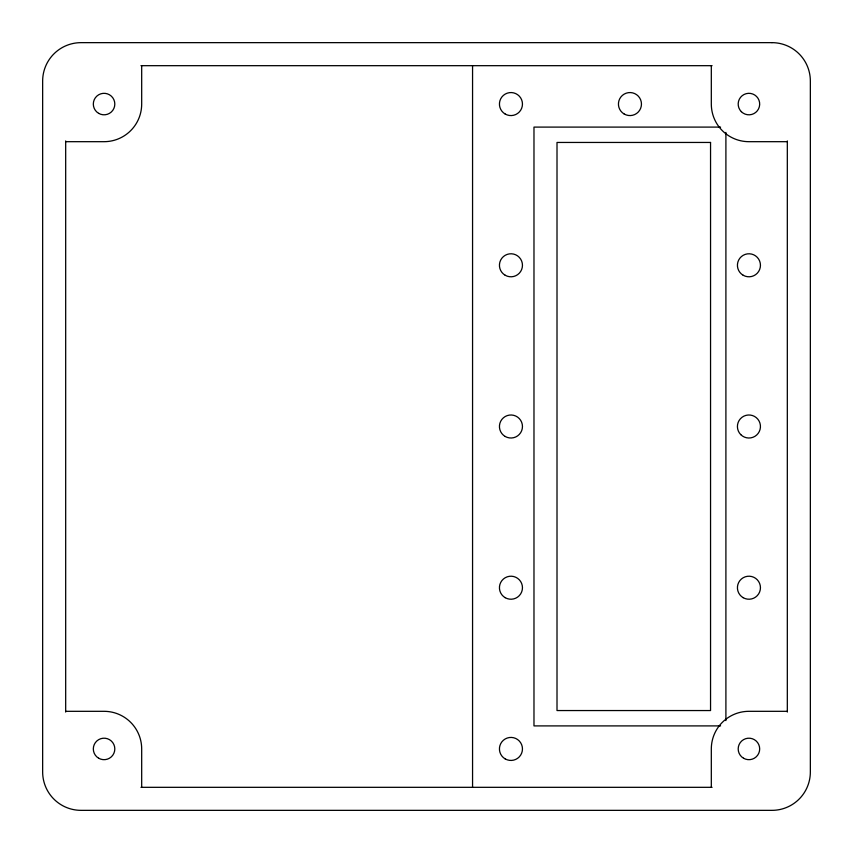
<?xml version="1.0" encoding="UTF-8"?>
<svg xmlns="http://www.w3.org/2000/svg" width="853" height="853" viewBox="0 0 853 853"><rect width="100%" height="100%" fill="white"/><g stroke="black" fill="none" stroke-linecap="round" stroke-linejoin="round"><path stroke-width="1.28" d="M140.958 65.681L712.084 65.681M720.572 127.097L533.978 127.097L533.978 725.903L720.572 725.903M65.681 141.683L104.066 141.683A37.617 37.617 0 0 0 141.683 104.066L141.683 65.681M787.319 141.683L748.934 141.683A37.617 37.617 0 0 1 711.317 104.066L711.317 65.681M65.681 711.317L104.066 711.317A37.617 37.617 0 0 1 141.683 748.934L141.683 787.319M787.319 711.317L748.934 711.317A37.617 37.617 0 0 0 711.317 748.934L711.317 787.319M140.958 787.319L712.084 787.319M787.319 140.937L787.319 712.063M725.903 132.418L725.903 720.582M472.562 65.681L472.562 787.319M65.681 140.937L65.681 712.063M771.965 42.65L81.035 42.65A38.385 38.385 0 0 0 42.65 81.035L42.65 771.965A38.385 38.385 0 0 0 81.035 810.35L771.965 810.35A38.385 38.385 0 0 0 810.35 771.965L810.35 81.035A38.385 38.385 0 0 0 771.965 42.65M710.549 142.451L557.009 142.451L557.009 710.549L710.549 710.549L710.549 142.451M741.332 111.668A10.748 10.748 0 0 0 759.319 106.849A10.748 10.748 0 0 0 746.151 93.681A10.748 10.748 0 0 0 741.332 111.668M98.692 113.374A10.748 10.748 0 0 0 114.814 104.066A10.748 10.748 0 0 0 98.692 94.758A10.748 10.748 0 0 0 98.692 113.374M98.692 758.242A10.748 10.748 0 0 0 114.814 748.934A10.748 10.748 0 0 0 98.692 739.626A10.748 10.748 0 0 0 98.692 758.242M743.56 758.242A10.748 10.748 0 0 0 759.682 748.934A10.748 10.748 0 0 0 743.56 739.626A10.748 10.748 0 0 0 743.56 758.242M743.176 597.686A11.515 11.515 0 0 0 760.449 587.717A11.515 11.515 0 0 0 743.176 577.748A11.515 11.515 0 0 0 743.176 597.686M505.189 114.035A11.515 11.515 0 0 0 522.462 104.066A11.515 11.515 0 0 0 505.189 94.097A11.515 11.515 0 0 0 505.189 114.035M505.189 597.686A11.515 11.515 0 0 0 522.462 587.717A11.515 11.515 0 0 0 505.189 577.748A11.515 11.515 0 0 0 505.189 597.686M505.189 758.903A11.515 11.515 0 0 0 522.462 748.934A11.515 11.515 0 0 0 505.189 738.965A11.515 11.515 0 0 0 505.189 758.903M740.788 434.646A11.515 11.515 0 0 0 760.055 429.486A11.515 11.515 0 0 0 745.948 415.379A11.515 11.515 0 0 0 740.788 434.646M743.176 275.252A11.515 11.515 0 0 0 760.449 265.283A11.515 11.515 0 0 0 743.176 255.314A11.515 11.515 0 0 0 743.176 275.252M624.183 114.035A11.515 11.515 0 0 0 641.456 104.066A11.515 11.515 0 0 0 624.183 94.097A11.515 11.515 0 0 0 624.183 114.035M505.189 436.469A11.515 11.515 0 0 0 522.462 426.5A11.515 11.515 0 0 0 505.189 416.531A11.515 11.515 0 0 0 505.189 436.469M505.189 275.252A11.515 11.515 0 0 0 522.462 265.283A11.515 11.515 0 0 0 505.189 255.314A11.515 11.515 0 0 0 505.189 275.252"/></g></svg>
